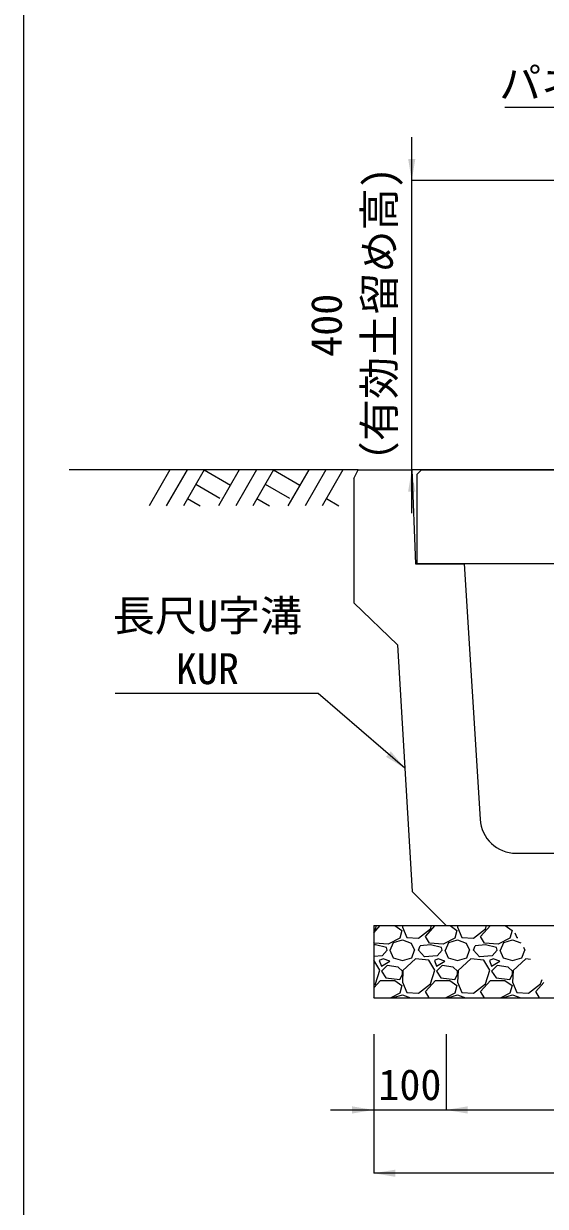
# Model space of a CAD drawing. Units: millimetres at full size, sheet at 1:40. Extents: x 206103 to 244503, y 883348 to 903496.
# Drawn here: x 230503 to 231225, y 890460 to 892095 of the extents above; entities that cross this region are included whole.
import ezdxf
from ezdxf.enums import TextEntityAlignment as Align

# ---------------------------------------------------------------- set-up
doc = ezdxf.new("R2010")
doc.units = ezdxf.units.MM
doc.header["$LTSCALE"] = 40
for name, color, linetype, lineweight in [('0_2', 7, 'Continuous', 20), ('図枠', 5, 'Continuous', 13), ('基礎材', 7, 'Continuous', 15), ('寸法線', 7, 'Continuous', 13), ('引出線', 4, 'Continuous', 13), ('本体', 2, 'Continuous', 13), ('ﾊｯﾁﾝｸﾞ', 7, 'Continuous', 5)]:
    doc.layers.add(name, color=color, linetype=linetype, lineweight=lineweight)
doc.styles.add('ＭＳ ゴシック', font='')
doc.styles.get('ＭＳ ゴシック').set_extended_font_data('MS Gothic')

# ---------------------------------------------------------------- blocks, each defined once
blk = doc.blocks.new('filled_arrow')
at = {"color": 0, "linetype": 'Continuous', "lineweight": -2}
blk.add_solid([(7.5, 1.25), (0, 0), (7.5, -1.25)], dxfattribs=at)

msp = doc.modelspace()

# ---------------------------------------------------------------- linework, layer by layer
at = {"layer": '0_2'}
msp.add_line((230966.21, 891478.33), (230566.21, 891478.33), dxfattribs=at)
at = {"layer": '図枠'}
msp.add_line((230503.21, 903148.33), (230503.21, 883348.33), dxfattribs=at)
at = {"layer": '基礎材'}
for p, q in [((230987.71, 890848.33), (231775.02, 890848.33)), ((230987.71, 890848.33), (230987.71, 890748.33)), ((230987.71, 890748.33), (231775.21, 890748.33))]:
    msp.add_line(p, q, dxfattribs=at)
at = {"layer": '寸法線'}
for p, q in [((231040.21, 891418.33), (231040.21, 891938.33)), ((231550.21, 891878.33), (231040.21, 891878.33)), ((231545.21, 891478.33), (231040.21, 891478.33)), ((230987.71, 890698.33), (230987.71, 890593.39)), ((230987.71, 890698.33), (230987.71, 890505.89)), ((231087.71, 890698.33), (231087.71, 890593.39)), ((231087.71, 890698.33), (231087.71, 890593.39)), ((230927.71, 890593.39), (231147.71, 890593.39)), ((231087.71, 890593.39), (231675.21, 890593.39)), ((231775.21, 890505.89), (230987.71, 890505.89))]:
    msp.add_line(p, q, dxfattribs=at)
at = {"layer": '引出線'}
for points in [[(231597.71, 891875.83), (231477.5, 891979.29), (231169.25, 891979.29)], [(231030.77, 891065.76), (230910.56, 891169.22), (230629.73, 891169.22)]]:
    msp.add_lwpolyline(points, dxfattribs=at)
at = {"layer": '本体'}
for p, q in [((230960.21, 891466.33), (230966.21, 891478.33)), ((230966.21, 891478.33), (231040.21, 891478.33)), ((231040.21, 891478.33), (231045.21, 891348.33)), ((230960.21, 891466.33), (230960.21, 891294.33)), ((231045.21, 891348.33), (231112.71, 891348.33)), ((231112.71, 891348.33), (231134.78, 890995.21)), ((230960.21, 891294.33), (231020.71, 891236.33)), ((231020.71, 891236.33), (231040.84, 890895.19)), ((231184.68, 890948.33), (231390.73, 890948.33)), ((231087.71, 890848.33), (231040.84, 890895.19)), ((231087.71, 890848.33), (231487.71, 890848.33))]:
    msp.add_line(p, q, dxfattribs=at)
at = {"layer": '本体', "lineweight": 20}
msp.add_lwpolyline([(231047.71, 891348.33), (231047.71, 891472.33), (231053.71, 891478.33), (231521.71, 891478.33), (231527.71, 891472.33), (231527.71, 891348.33)], close=True, dxfattribs=at)
at = {"layer": '本体'}
msp.add_arc((231184.68, 890998.33), 50, 183.57633, 270, dxfattribs=at)
at = {"layer": 'ﾊｯﾁﾝｸﾞ', "lineweight": 9}
for p, q in [((230705.65, 891478.33), (230677, 891428.71)), ((230729.27, 891478.33), (230700.62, 891428.71)), ((230752.89, 891478.33), (230724.24, 891428.71)), ((230752.89, 891478.33), (230789.46, 891457.22)), ((230801.65, 891478.33), (230773, 891428.71)), ((230825.27, 891478.33), (230796.62, 891428.71)), ((230848.89, 891478.33), (230820.24, 891428.71)), ((230848.89, 891478.33), (230885.46, 891457.22)), ((230897.65, 891478.33), (230869, 891428.71)), ((230921.27, 891478.33), (230892.62, 891428.71)), ((230944.89, 891478.33), (230916.24, 891428.71)), ((230741.47, 891458.55), (230774.88, 891439.26)), ((230837.47, 891458.55), (230870.88, 891439.26)), ((230730.05, 891438.76), (230747.46, 891428.71)), ((230826.05, 891438.76), (230843.46, 891428.71)), ((230922.05, 891438.76), (230939.46, 891428.71))]:
    msp.add_line(p, q, dxfattribs=at)
at = {"layer": 'ﾊｯﾁﾝｸﾞ'}
for p, q in [((230987.71, 890838.39), (230996.65, 890848.33)), ((230987.71, 890842.22), (230990.01, 890844)), ((230990.01, 890844), (230991.39, 890848.33)), ((231017.03, 890848.33), (231026.58, 890841.71)), ((231026.58, 890841.71), (231023.54, 890831.05)), ((231027.44, 890848.33), (231027.35, 890846.29)), ((231027.35, 890846.29), (231033.44, 890831.81)), ((231049.44, 890831.05), (231066.21, 890844)), ((231059.35, 890833.33), (231072.85, 890848.33)), ((231066.21, 890844), (231067.59, 890848.33)), ((231093.23, 890848.33), (231102.78, 890841.71)), ((231102.78, 890841.71), (231099.74, 890831.05)), ((231103.64, 890848.33), (231103.55, 890846.29)), ((231103.55, 890846.29), (231109.64, 890831.81)), ((231125.64, 890831.05), (231142.41, 890844)), ((231135.55, 890833.33), (231149.05, 890848.33)), ((231142.41, 890844), (231143.79, 890848.33)), ((231169.43, 890848.33), (231178.98, 890841.71)), ((231178.98, 890841.71), (231175.94, 890831.05)), ((231183.09, 890838.34), (231185.84, 890831.81)), ((230988.48, 890824.19), (230987.71, 890825.52)), ((230990.01, 890821.9), (230987.71, 890821.66)), ((231007.53, 890822.66), (230988.48, 890824.19)), ((231005.25, 890818.09), (230990.01, 890821.9)), ((231023.54, 890831.05), (231007.53, 890822.66)), ((231010.58, 890814.28), (231015.15, 890824.95)), ((231015.15, 890824.95), (231027.35, 890828.76)), ((231027.35, 890828.76), (231039.54, 890824.19)), ((231033.44, 890831.81), (231049.44, 890831.05)), ((231039.54, 890824.19), (231044.11, 890814.28)), ((231049.44, 890814.28), (231051.73, 890820.38)), ((231066.21, 890821.9), (231051.73, 890820.38)), ((231064.68, 890824.19), (231059.35, 890833.33)), ((231083.73, 890822.66), (231064.68, 890824.19)), ((231081.45, 890818.09), (231066.21, 890821.9)), ((231099.74, 890831.05), (231083.73, 890822.66)), ((231086.78, 890814.28), (231091.35, 890824.95)), ((231091.35, 890824.95), (231103.55, 890828.76)), ((231103.55, 890828.76), (231115.74, 890824.19)), ((231109.64, 890831.81), (231125.64, 890831.05)), ((231115.74, 890824.19), (231120.31, 890814.28)), ((231125.64, 890814.28), (231127.93, 890820.38)), ((231142.41, 890821.9), (231127.93, 890820.38)), ((231140.88, 890824.19), (231135.55, 890833.33)), ((231159.93, 890822.66), (231140.88, 890824.19)), ((231157.65, 890818.09), (231142.41, 890821.9)), ((231175.94, 890831.05), (231159.93, 890822.66)), ((231162.98, 890814.28), (231167.55, 890824.95)), ((231167.55, 890824.95), (231179.75, 890828.76)), ((231179.75, 890828.76), (231191.08, 890824.51)), ((231185.84, 890831.81), (231186.89, 890831.76)), ((230999.15, 890806.66), (230987.71, 890805.67)), ((231006.01, 890814.28), (230999.15, 890806.66)), ((231006.01, 890814.28), (231005.25, 890818.09)), ((231009.82, 890814.28), (231014.39, 890803.61)), ((231040.3, 890803.61), (231044.11, 890814.28)), ((231057.83, 890805.14), (231049.44, 890814.28)), ((231075.35, 890806.66), (231057.83, 890805.14)), ((231082.21, 890814.28), (231075.35, 890806.66)), ((231082.21, 890814.28), (231081.45, 890818.09)), ((231086.02, 890814.28), (231090.59, 890803.61)), ((231116.5, 890803.61), (231120.31, 890814.28)), ((231134.03, 890805.14), (231125.64, 890814.28)), ((231151.55, 890806.66), (231134.03, 890805.14)), ((231158.41, 890814.28), (231151.55, 890806.66)), ((231158.41, 890814.28), (231157.65, 890818.09)), ((231162.22, 890814.28), (231166.79, 890803.61)), ((231192.7, 890803.61), (231196.51, 890814.28)), ((231194.63, 890818.35), (231196.51, 890814.28)), ((230987.72, 890800.57), (230987.71, 890800.57)), ((230996.1, 890786.85), (230987.72, 890800.57)), ((231000.68, 890802.09), (230995.34, 890799.8)), ((230995.34, 890799.8), (230998.39, 890792.18)), ((230998.39, 890792.18), (231009.82, 890799.04)), ((231006.01, 890792.95), (230998.39, 890785.33)), ((231009.82, 890799.04), (231000.68, 890802.09)), ((231021.25, 890790.66), (231006.01, 890792.95)), ((231014.39, 890803.61), (231027.35, 890799.8)), ((231027.35, 890785.33), (231021.25, 890790.66)), ((231027.35, 890799.8), (231040.3, 890803.61)), ((231045.63, 890802.09), (231028.11, 890786.09)), ((231063.92, 890800.57), (231045.63, 890802.09)), ((231072.3, 890786.85), (231063.92, 890800.57)), ((231076.88, 890802.09), (231071.54, 890799.8)), ((231071.54, 890799.8), (231074.59, 890792.18)), ((231074.59, 890792.18), (231086.02, 890799.04)), ((231082.21, 890792.95), (231074.59, 890785.33)), ((231086.02, 890799.04), (231076.88, 890802.09)), ((231097.45, 890790.66), (231082.21, 890792.95)), ((231090.59, 890803.61), (231103.55, 890799.8)), ((231103.55, 890785.33), (231097.45, 890790.66)), ((231103.55, 890799.8), (231116.5, 890803.61)), ((231121.83, 890802.09), (231104.31, 890786.09)), ((231140.12, 890800.57), (231121.83, 890802.09)), ((231148.5, 890786.85), (231140.12, 890800.57)), ((231153.08, 890802.09), (231147.74, 890799.8)), ((231147.74, 890799.8), (231150.79, 890792.18)), ((231150.79, 890792.18), (231162.22, 890799.04)), ((231158.41, 890792.95), (231150.79, 890785.33)), ((231162.22, 890799.04), (231153.08, 890802.09)), ((231173.65, 890790.66), (231158.41, 890792.95)), ((231166.79, 890803.61), (231179.75, 890799.8)), ((231179.75, 890785.33), (231173.65, 890790.66)), ((231179.75, 890799.8), (231192.7, 890803.61)), ((231198.03, 890802.09), (231180.51, 890786.09)), ((231204.32, 890801.57), (231198.03, 890802.09)), ((230987.71, 890762.19), (230996.87, 890772.37)), ((230990.01, 890767.8), (230996.1, 890786.85)), ((230996.87, 890772.37), (231016.68, 890772.37)), ((230998.39, 890785.33), (231004.49, 890776.18)), ((231004.49, 890776.18), (231023.54, 890773.9)), ((231016.68, 890772.37), (231026.58, 890765.51)), ((231023.54, 890773.9), (231027.35, 890780.75)), ((231028.11, 890786.09), (231027.35, 890770.09)), ((231027.35, 890780.75), (231027.35, 890785.33)), ((231059.35, 890757.13), (231073.07, 890772.37)), ((231066.21, 890767.8), (231072.3, 890786.85)), ((231073.07, 890772.37), (231092.88, 890772.37)), ((231074.59, 890785.33), (231080.69, 890776.18)), ((231080.69, 890776.18), (231099.74, 890773.9)), ((231092.88, 890772.37), (231102.78, 890765.51)), ((231099.74, 890773.9), (231103.55, 890780.75)), ((231104.31, 890786.09), (231103.55, 890770.09)), ((231103.55, 890780.75), (231103.55, 890785.33)), ((231135.55, 890757.13), (231149.27, 890772.37)), ((231142.41, 890767.8), (231148.5, 890786.85)), ((231149.27, 890772.37), (231169.08, 890772.37)), ((231150.79, 890785.33), (231156.89, 890776.18)), ((231156.89, 890776.18), (231175.94, 890773.9)), ((231169.08, 890772.37), (231178.98, 890765.51)), ((231175.94, 890773.9), (231179.75, 890780.75)), ((231180.51, 890786.09), (231179.75, 890770.09)), ((231179.75, 890780.75), (231179.75, 890785.33)), ((231218.61, 890767.8), (231220.47, 890773.61)), ((230987.71, 890766.02), (230990.01, 890767.8)), ((231023.54, 890754.85), (231011.1, 890748.33)), ((231026.58, 890765.51), (231023.54, 890754.85)), ((231027.35, 890770.09), (231033.44, 890755.61)), ((231033.44, 890755.61), (231049.44, 890754.85)), ((231049.44, 890754.85), (231066.21, 890767.8)), ((231064.49, 890748.33), (231059.35, 890757.13)), ((231099.74, 890754.85), (231087.3, 890748.33)), ((231102.78, 890765.51), (231099.74, 890754.85)), ((231103.55, 890770.09), (231109.64, 890755.61)), ((231109.64, 890755.61), (231125.64, 890754.85)), ((231125.64, 890754.85), (231142.41, 890767.8)), ((231140.69, 890748.33), (231135.55, 890757.13)), ((231175.94, 890754.85), (231163.5, 890748.33)), ((231178.98, 890765.51), (231175.94, 890754.85)), ((231179.75, 890770.09), (231185.84, 890755.61)), ((231185.84, 890755.61), (231201.84, 890754.85)), ((231201.84, 890754.85), (231218.61, 890767.8)), ((231211.75, 890757.13), (231222.85, 890769.47)), ((231216.89, 890748.33), (231211.75, 890757.13)), ((230988.29, 890748.33), (230987.71, 890749.32)), ((231014.98, 890748.33), (231015.15, 890748.75)), ((231015.15, 890748.75), (231027.35, 890752.56)), ((231027.35, 890752.56), (231038.63, 890748.33)), ((231091.18, 890748.33), (231091.35, 890748.75)), ((231091.35, 890748.75), (231103.55, 890752.56)), ((231103.55, 890752.56), (231114.83, 890748.33)), ((231167.38, 890748.33), (231167.55, 890748.75)), ((231167.55, 890748.75), (231179.75, 890752.56)), ((231179.75, 890752.56), (231191.03, 890748.33))]:
    msp.add_line(p, q, dxfattribs=at)

# ---------------------------------------------------------------- block references
at = {"layer": '寸法線', "xscale": 4, "yscale": 4}
for p, rotation in [((231040.21, 891878.33), 90), ((231040.21, 891478.33), 270), ((230987.71, 890593.39), 180)]:
    msp.add_blockref('filled_arrow', p, dxfattribs=dict(at, rotation=rotation))
for p in [(231087.71, 890593.39), (231087.71, 890593.39), (230987.71, 890505.89)]:
    msp.add_blockref('filled_arrow', p, dxfattribs=at)
at = {"layer": '引出線', "xscale": 4, "yscale": 4, "rotation": 139.3}
msp.add_blockref('filled_arrow', (231030.77, 891065.76), dxfattribs=at)

# ---------------------------------------------------------------- texts
at = {"layer": '寸法線', "style": 'ＭＳ ゴシック'}
for s, p in [('（有効土留め高)', (231029.41, 891459.8)), ('400', (230956.28, 891634.62))]:
    msp.add_text(s, height=42.72, rotation=90, dxfattribs=at).set_placement(p, align=Align.BOTTOM_LEFT)
msp.add_text('100', height=42.72, dxfattribs=at).set_placement((231037.71, 890628.39), align=Align.MIDDLE_CENTER)
at = {"layer": '引出線', "style": 'ＭＳ ゴシック'}
msp.add_text('パネックス', height=42.72, dxfattribs=at).set_placement((231452.5, 892034.43), align=Align.TOP_RIGHT)
for s, p in [('長尺U字溝', (230626.53, 891242.46)), ('KUR', (230713.94, 891169.33))]:
    msp.add_text(s, height=42.72, dxfattribs=at).set_placement(p, align=Align.BOTTOM_LEFT)

doc.saveas('drawing.dxf')
